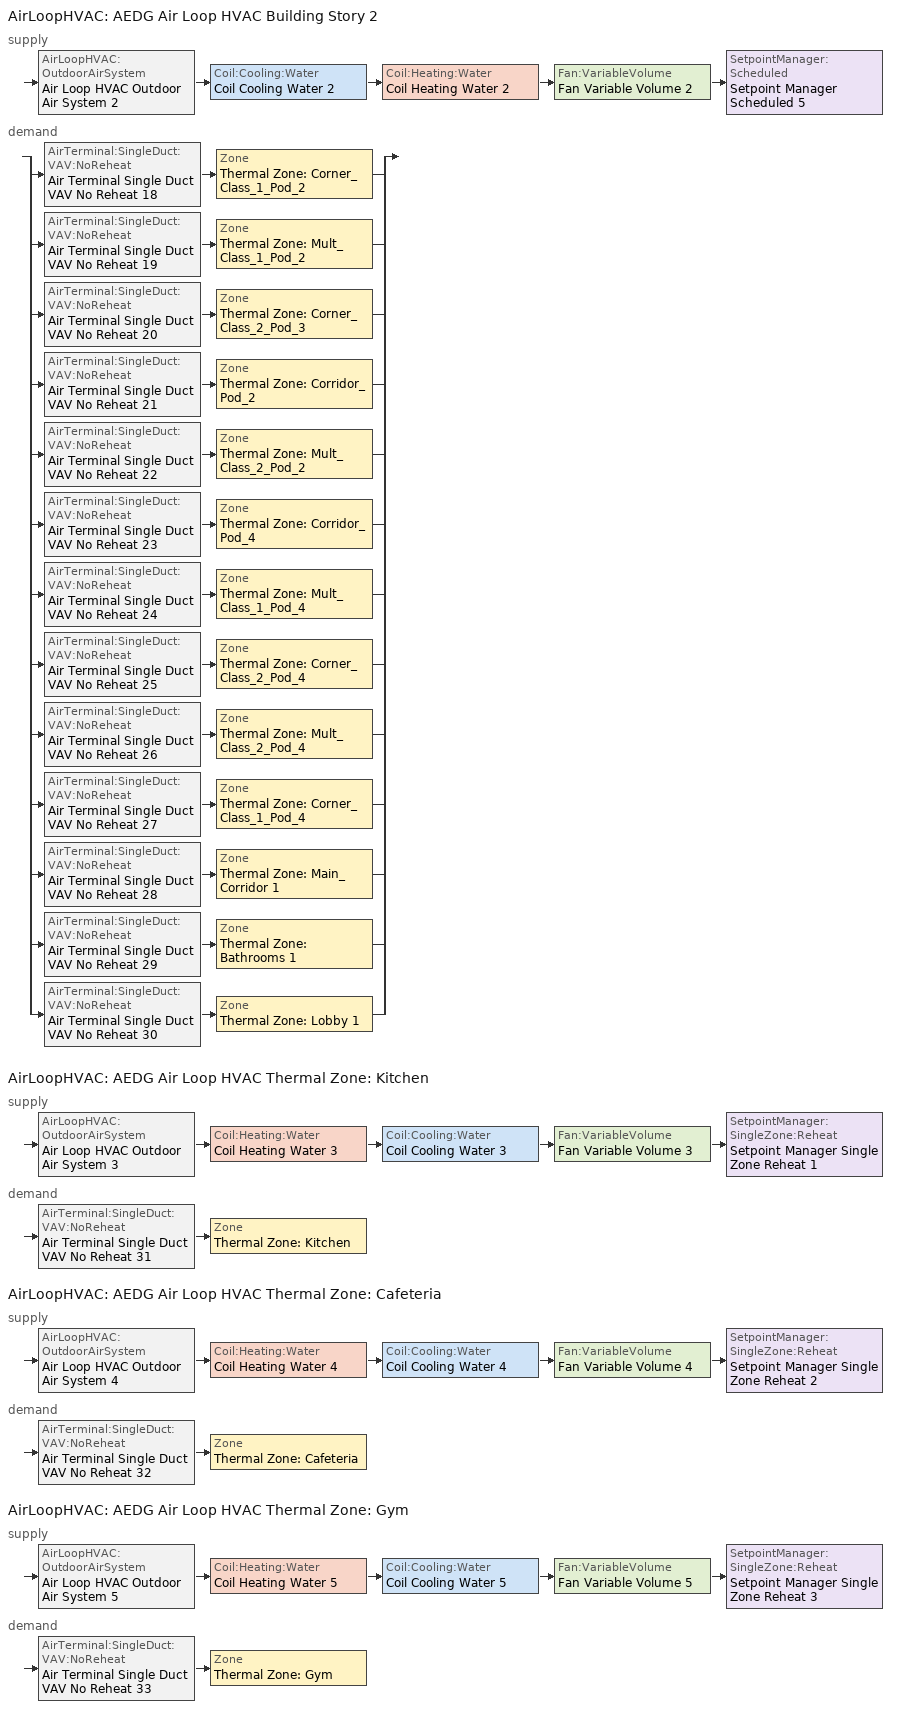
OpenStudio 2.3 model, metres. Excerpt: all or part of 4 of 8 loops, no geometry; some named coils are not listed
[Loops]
AirLoopHVAC 'AEDG Air Loop HVAC Building Story 2'
 supply: AirLoopHVAC:OutdoorAirSystem 'Air Loop HVAC Outdoor Air System 2' > Coil:Cooling:Water 'Coil Cooling Water 2' > Coil:Heating:Water 'Coil Heating Water 2' > Fan:VariableVolume 'Fan Variable Volume 2' > SetpointManager:Scheduled 'Setpoint Manager Scheduled 5'
 demand: split
  | AirTerminal:SingleDuct:VAV:NoReheat 'Air Terminal Single Duct VAV No Reheat 18' > Zone 'Thermal Zone: Corner_Class_1_Pod_2'
  | AirTerminal:SingleDuct:VAV:NoReheat 'Air Terminal Single Duct VAV No Reheat 19' > Zone 'Thermal Zone: Mult_Class_1_Pod_2'
  | AirTerminal:SingleDuct:VAV:NoReheat 'Air Terminal Single Duct VAV No Reheat 20' > Zone 'Thermal Zone: Corner_Class_2_Pod_3'
  | AirTerminal:SingleDuct:VAV:NoReheat 'Air Terminal Single Duct VAV No Reheat 21' > Zone 'Thermal Zone: Corridor_Pod_2'
  | AirTerminal:SingleDuct:VAV:NoReheat 'Air Terminal Single Duct VAV No Reheat 22' > Zone 'Thermal Zone: Mult_Class_2_Pod_2'
  | AirTerminal:SingleDuct:VAV:NoReheat 'Air Terminal Single Duct VAV No Reheat 23' > Zone 'Thermal Zone: Corridor_Pod_4'
  | AirTerminal:SingleDuct:VAV:NoReheat 'Air Terminal Single Duct VAV No Reheat 24' > Zone 'Thermal Zone: Mult_Class_1_Pod_4'
  | AirTerminal:SingleDuct:VAV:NoReheat 'Air Terminal Single Duct VAV No Reheat 25' > Zone 'Thermal Zone: Corner_Class_2_Pod_4'
  | AirTerminal:SingleDuct:VAV:NoReheat 'Air Terminal Single Duct VAV No Reheat 26' > Zone 'Thermal Zone: Mult_Class_2_Pod_4'
  | AirTerminal:SingleDuct:VAV:NoReheat 'Air Terminal Single Duct VAV No Reheat 27' > Zone 'Thermal Zone: Corner_Class_1_Pod_4'
  | AirTerminal:SingleDuct:VAV:NoReheat 'Air Terminal Single Duct VAV No Reheat 28' > Zone 'Thermal Zone: Main_Corridor 1'
  | AirTerminal:SingleDuct:VAV:NoReheat 'Air Terminal Single Duct VAV No Reheat 29' > Zone 'Thermal Zone: Bathrooms 1'
  | AirTerminal:SingleDuct:VAV:NoReheat 'Air Terminal Single Duct VAV No Reheat 30' > Zone 'Thermal Zone: Lobby 1'
AirLoopHVAC 'AEDG Air Loop HVAC Thermal Zone: Kitchen'
 supply: AirLoopHVAC:OutdoorAirSystem 'Air Loop HVAC Outdoor Air System 3' > Coil:Heating:Water 'Coil Heating Water 3' > Coil:Cooling:Water 'Coil Cooling Water 3' > Fan:VariableVolume 'Fan Variable Volume 3' > SetpointManager:SingleZone:Reheat 'Setpoint Manager Single Zone Reheat 1'
 demand: AirTerminal:SingleDuct:VAV:NoReheat 'Air Terminal Single Duct VAV No Reheat 31' > Zone 'Thermal Zone: Kitchen'
AirLoopHVAC 'AEDG Air Loop HVAC Thermal Zone: Cafeteria'
 supply: AirLoopHVAC:OutdoorAirSystem 'Air Loop HVAC Outdoor Air System 4' > Coil:Heating:Water 'Coil Heating Water 4' > Coil:Cooling:Water 'Coil Cooling Water 4' > Fan:VariableVolume 'Fan Variable Volume 4' > SetpointManager:SingleZone:Reheat 'Setpoint Manager Single Zone Reheat 2'
 demand: AirTerminal:SingleDuct:VAV:NoReheat 'Air Terminal Single Duct VAV No Reheat 32' > Zone 'Thermal Zone: Cafeteria'
AirLoopHVAC 'AEDG Air Loop HVAC Thermal Zone: Gym'
 supply: AirLoopHVAC:OutdoorAirSystem 'Air Loop HVAC Outdoor Air System 5' > Coil:Heating:Water 'Coil Heating Water 5' > Coil:Cooling:Water 'Coil Cooling Water 5' > Fan:VariableVolume 'Fan Variable Volume 5' > SetpointManager:SingleZone:Reheat 'Setpoint Manager Single Zone Reheat 3'
 demand: AirTerminal:SingleDuct:VAV:NoReheat 'Air Terminal Single Duct VAV No Reheat 33' > Zone 'Thermal Zone: Gym'
[Sizing:Zone] Zone Cooling Design Supply Air Temperature Input Method=SupplyAirTemperature; Zone Cooling Design Supply Air Temperature {C}=14; Zone Cooling Design Supply Air Temperature Difference {deltaC}=11.11; Zone Heating Design Supply Air Temperature Input Method=SupplyAirTemperature; Zone Heating Design Supply Air Temperature {C}=40; Zone Heating Design Supply Air Temperature Difference {deltaC}=11.11; Zone Cooling Design Supply Air Humidity Ratio {kg-H2O/kg-air}=0.0085; Zone Heating Design Supply Air Humidity Ratio {kg-H2O/kg-air}=0.008; Cooling Design Air Flow Method=DesignDay; Heating Design Air Flow Method=DesignDay; Account for Dedicated Outdoor Air System=No; Dedicated Outdoor Air System Control Strategy=NeutralSupplyAir; Dedicated Outdoor Air Low Setpoint Temperature for Design {C}=Autosize; Dedicated Outdoor Air High Setpoint Temperature for Design {C}=Autosize
Thermal Zone: Gym; Thermal Zone: Mult_Class_2_Pod_4; Thermal Zone: Bathrooms 1; Thermal Zone: Corridor_Pod_2; Thermal Zone: Corner_Class_1_Pod_4; Thermal Zone: Corner_Class_2_Pod_4; Thermal Zone: Mult_Class_1_Pod_4; Thermal Zone: Mult_Class_1_Pod_2; Thermal Zone: Lobby 1; Thermal Zone: Corner_Class_2_Pod_3; Thermal Zone: Corridor_Pod_4; Thermal Zone: Main_Corridor 1; Thermal Zone: Kitchen; Thermal Zone: Corner_Class_1_Pod_2; Thermal Zone: Cafeteria; Thermal Zone: Mult_Class_2_Pod_2
[Zone equipment]
Thermal Zone: Gym: Air Terminal Single Duct VAV No Reheat 33
Thermal Zone: Mult_Class_2_Pod_4: Air Terminal Single Duct VAV No Reheat 26, Zone HVAC Four Pipe Fan Coil 19
Thermal Zone: Bathrooms 1: Air Terminal Single Duct VAV No Reheat 29, Zone HVAC Four Pipe Fan Coil 29
Thermal Zone: Corridor_Pod_2: Air Terminal Single Duct VAV No Reheat 21, Zone HVAC Four Pipe Fan Coil 27
Thermal Zone: Corner_Class_1_Pod_4: Air Terminal Single Duct VAV No Reheat 27, Zone HVAC Four Pipe Fan Coil 15
Thermal Zone: Corner_Class_2_Pod_4: Air Terminal Single Duct VAV No Reheat 25, Zone HVAC Four Pipe Fan Coil 14
Thermal Zone: Mult_Class_1_Pod_4: Air Terminal Single Duct VAV No Reheat 24, Zone HVAC Four Pipe Fan Coil 26
Thermal Zone: Mult_Class_1_Pod_2: Air Terminal Single Duct VAV No Reheat 19, Zone HVAC Four Pipe Fan Coil 12
Thermal Zone: Lobby 1: Air Terminal Single Duct VAV No Reheat 30, Zone HVAC Four Pipe Fan Coil 20
Thermal Zone: Corner_Class_2_Pod_3: Air Terminal Single Duct VAV No Reheat 20, Zone HVAC Four Pipe Fan Coil 10
Thermal Zone: Corridor_Pod_4: Air Terminal Single Duct VAV No Reheat 23, Zone HVAC Four Pipe Fan Coil 25
Thermal Zone: Main_Corridor 1: Air Terminal Single Duct VAV No Reheat 28, Zone HVAC Four Pipe Fan Coil 23
Thermal Zone: Kitchen: Fan Zone Exhaust 1, Air Terminal Single Duct VAV No Reheat 31
Thermal Zone: Corner_Class_1_Pod_2: Air Terminal Single Duct VAV No Reheat 18, Zone HVAC Four Pipe Fan Coil 2
Thermal Zone: Cafeteria: Air Terminal Single Duct VAV No Reheat 32
Thermal Zone: Mult_Class_2_Pod_2: Air Terminal Single Duct VAV No Reheat 22, Zone HVAC Four Pipe Fan Coil 1
[SetpointManager:Scheduled]
Setpoint Manager Scheduled 5: Control Variable=Temperature; Schedule=AEDG DOAS Temperature Setpoint Schedule
[Fan:ZoneExhaust]
Fan Zone Exhaust 1: Availability Schedule=ZEDG K-12 Kitchen Exhaust Schedule; Fan Efficiency=0.6; Pressure Rise {Pa}=125; Maximum Flow Rate {m3/s}=1.65165; Flow Fraction Schedule=ZEDG K-12 Kitchen Flow Fraction Schedule; System Availability Manager Coupling Mode=Decoupled
[AirLoopHVAC] Design Supply Air Flow Rate {m3/s}=AutoSize
Name | Availability Schedule | Availability Manager
AEDG Air Loop HVAC Building Story 2 | AEDG K-12 Ventilation Schedule
AEDG Air Loop HVAC Thermal Zone: Kitchen | AEDG K-12 HVAC Availability Schedule | Availability Manager Night Cycle 1
AEDG Air Loop HVAC Thermal Zone: Cafeteria | AEDG K-12 HVAC Availability Schedule | Availability Manager Night Cycle 2
AEDG Air Loop HVAC Thermal Zone: Gym | AEDG K-12 HVAC Availability Schedule | Availability Manager Night Cycle 3
[Sizing:System] Design Outdoor Air Flow Rate {m3/s}=Autosize; Minimum System Air Flow Ratio=0.3; Preheat Design Temperature {C}=7; Preheat Design Humidity Ratio {kg-H2O/kg-Air}=0.008; Precool Design Temperature {C}=12.8; Precool Design Humidity Ratio {kg-H2O/kg-Air}=0.008; Central Cooling Design Supply Air Temperature {C}=12.8; Central Heating Design Supply Air Temperature {C}=40; Sizing Option=NonCoincident; Central Cooling Design Supply Air Humidity Ratio {kg-H2O/kg-Air}=0.0085; Central Heating Design Supply Air Humidity Ratio {kg-H2O/kg-Air}=0.008; Cooling Design Air Flow Method=DesignDay; Cooling Design Air Flow Rate {m3/s}=0; Heating Design Air Flow Method=DesignDay; Heating Design Air Flow Rate {m3/s}=0; System Outdoor Air Method=VentilationRateProcedure; Zone Maximum Outdoor Air Fraction=1; Cooling Supply Air Flow Rate Per Floor Area {m3/s-m2}=0.00996765; Cooling Fraction of Autosized Cooling Supply Air Flow Rate=1; Cooling Supply Air Flow Rate Per Unit Cooling Capacity {m3/s-W}=3.94755e-05; Heating Supply Air Flow Rate Per Floor Area {m3/s-m2}=0.00996765; Heating Fraction of Autosized Heating Supply Air Flow Rate=1; Heating Fraction of Autosized Cooling Supply Air Flow Rate=1; Heating Supply Air Flow Rate Per Unit Heating Capacity {m3/s-W}=3.15882e-05; Cooling Design Capacity Method=CoolingDesignCapacity; Cooling Design Capacity {W}=autosize; Cooling Design Capacity Per Floor Area {W/m2}=234.7; Fraction of Autosized Cooling Design Capacity=1; Heating Design Capacity Method=HeatingDesignCapacity; Heating Design Capacity {W}=autosize; Heating Design Capacity Per Floor Area {W/m2}=157; Fraction of Autosized Heating Design Capacity=1; Central Cooling Capacity Control Method=OnOff
Name | Type of Load to Size On | 100% Outdoor Air in Cooling | 100% Outdoor Air in Heating
AEDG Air Loop HVAC Building Story 2 | VentilationRequirement | Yes | Yes
AEDG Air Loop HVAC Thermal Zone: Kitchen; AEDG Air Loop HVAC Thermal Zone: Cafeteria; AEDG Air Loop HVAC Thermal Zone: Gym | Sensible | No | No
[Fan:VariableVolume] Availability Schedule=Always On Discrete; Fan Efficiency=0.6; Maximum Flow Rate {m3/s}=Autosize; Fan Power Minimum Flow Rate Input Method=FixedFlowRate; Fan Power Minimum Flow Fraction=0.6; Fan Power Minimum Air Flow Rate {m3/s}=0; Motor Efficiency=0.85; Motor In Airstream Fraction=1; Fan Power Coefficient 1=0.0407599; Fan Power Coefficient 2=0.088045; Fan Power Coefficient 3=-0.0729261; Fan Power Coefficient 4=0.94374; Fan Power Coefficient 5=0
Name | Pressure Rise {Pa}
Fan Variable Volume 2 | 1120
Fan Variable Volume 3; Fan Variable Volume 4; Fan Variable Volume 5 | 498
[Controller:OutdoorAir] Minimum Outdoor Air Flow Rate {m3/s}=autosize; Maximum Outdoor Air Flow Rate {m3/s}=autosize; Economizer Control Action Type=ModulateFlow; Economizer Maximum Limit Dry-Bulb Temperature {C}=28; Economizer Maximum Limit Enthalpy {J/kg}=64000; Economizer Minimum Limit Dry-Bulb Temperature {C}=-100; Lockout Type=NoLockout; Minimum Limit Type=FixedMinimum; High Humidity Control=No; Heat Recovery Bypass Control Type=BypassWhenOAFlowGreaterThanMinimum
Name | Economizer Control Type | Minimum Fraction of Outdoor Air Schedule | Maximum Fraction of Outdoor Air Schedule | Controller Mechanical Ventilation
Controller Outdoor Air 2 | NoEconomizer | Always On Discrete | Always On Discrete | Controller Mechanical Ventilation 2
Controller Outdoor Air 3 | DifferentialEnthalpy |  | AEDG K-12 Ventilation Schedule | Controller Mechanical Ventilation 3
Controller Outdoor Air 4 | DifferentialEnthalpy |  | AEDG K-12 Ventilation Schedule | Controller Mechanical Ventilation 4
Controller Outdoor Air 5 | DifferentialEnthalpy |  | AEDG K-12 Ventilation Schedule | Controller Mechanical Ventilation 5
[Controller:MechanicalVentilation] Availability Schedule=Always On Discrete; Demand Controlled Ventilation=Yes; System Outdoor Air Method=ZoneSum
Controller Mechanical Ventilation 2; Controller Mechanical Ventilation 3; Controller Mechanical Ventilation 4; Controller Mechanical Ventilation 5
[AirLoopHVAC:OutdoorAirSystem]
Name | Controller
Air Loop HVAC Outdoor Air System 2 | Controller Outdoor Air 2
Air Loop HVAC Outdoor Air System 3 | Controller Outdoor Air 3
Air Loop HVAC Outdoor Air System 4 | Controller Outdoor Air 4
Air Loop HVAC Outdoor Air System 5 | Controller Outdoor Air 5
[AirTerminal:SingleDuct:VAV:NoReheat] Availability Schedule=Always On Discrete; Maximum Air Flow Rate {m3/s}=autosize; Zone Minimum Air Flow Input Method=Constant; Constant Minimum Air Flow Fraction=0.3; Control For Outdoor Air=No
Air Terminal Single Duct VAV No Reheat 18; Air Terminal Single Duct VAV No Reheat 19; Air Terminal Single Duct VAV No Reheat 20; Air Terminal Single Duct VAV No Reheat 21; Air Terminal Single Duct VAV No Reheat 22; Air Terminal Single Duct VAV No Reheat 23; Air Terminal Single Duct VAV No Reheat 24; Air Terminal Single Duct VAV No Reheat 25; Air Terminal Single Duct VAV No Reheat 26; Air Terminal Single Duct VAV No Reheat 27; Air Terminal Single Duct VAV No Reheat 28; Air Terminal Single Duct VAV No Reheat 29; Air Terminal Single Duct VAV No Reheat 30; Air Terminal Single Duct VAV No Reheat 31; Air Terminal Single Duct VAV No Reheat 32; Air Terminal Single Duct VAV No Reheat 33
[SetpointManager:SingleZone:Reheat] Minimum Supply Air Temperature {C}=10; Maximum Supply Air Temperature {C}=50
Name | Control Zone
Setpoint Manager Single Zone Reheat 1 | Thermal Zone: Kitchen
Setpoint Manager Single Zone Reheat 2 | Thermal Zone: Cafeteria
Setpoint Manager Single Zone Reheat 3 | Thermal Zone: Gym
[AvailabilityManager:NightCycle] Control Type=CycleOnAny; Thermostat Tolerance {deltaC}=1; Cycling Run Time {s}=3600
Availability Manager Night Cycle 1; Availability Manager Night Cycle 2; Availability Manager Night Cycle 3
[Schedule:Ruleset]
Name | Default Day Schedule | Summer Design Day Schedule | Winter Design Day Schedule
ZEDG K-12 Kitchen Exhaust Schedule | ZEDG K-12 Kitchen Exhaust Schedule Weekday | ZEDG K-12 Kitchen Exhaust Schedule Summer Design Day | ZEDG K-12 Kitchen Exhaust Schedule Winter Design Day
ZEDG K-12 Kitchen Flow Fraction Schedule | ZEDG K-12 Kitchen Flow Fraction Schedule Weekday | ZEDG K-12 Kitchen Flow Fraction Schedule Summer Design Day | ZEDG K-12 Kitchen Flow Fraction Schedule Winter Design Day
AEDG K-12 Ventilation Schedule | AEDG K-12 Ventilation Schedule Weekday | AEDG K-12 Ventilation Schedule Summer Design Day | AEDG K-12 Ventilation Schedule Winter Design Day
AEDG K-12 HVAC Availability Schedule | AEDG K-12 HVAC Availability Schedule Weekday | AEDG K-12 HVAC Availability Schedule Summer Design Day | AEDG K-12 HVAC Availability Schedule Winter Design Day
AEDG DOAS Temperature Setpoint Schedule | AEDG DOAS Temperature Setpoint Schedule All Days
[Schedule:Day]
ZEDG K-12 Kitchen Exhaust Schedule Weekday; AEDG K-12 Ventilation Schedule Weekday; AEDG K-12 HVAC Availability Schedule Weekday: 6, 0, 0, 18, 0, 1, 24, 0, 0
ZEDG K-12 Kitchen Exhaust Schedule Winter Design Day; ZEDG K-12 Kitchen Exhaust Schedule Summer Design Day; ZEDG K-12 Kitchen Flow Fraction Schedule Winter Design Day; ZEDG K-12 Kitchen Flow Fraction Schedule Summer Design Day; AEDG K-12 Ventilation Schedule Winter Design Day; AEDG K-12 Ventilation Schedule Summer Design Day; AEDG K-12 HVAC Availability Schedule Winter Design Day; AEDG K-12 HVAC Availability Schedule Summer Design Day: 24, 0, 1
ZEDG K-12 Kitchen Exhaust Schedule Weekend; ZEDG K-12 Kitchen Flow Fraction Schedule Weekend; ZEDG K-12 Kitchen Flow Fraction Schedule Summer Weekday; AEDG K-12 Ventilation Schedule Weekend; AEDG K-12 HVAC Availability Schedule Weekend: 24, 0, 0
ZEDG K-12 Kitchen Exhaust Schedule Summer Weekday; AEDG K-12 Ventilation Schedule Summer Weekday; AEDG K-12 HVAC Availability Schedule Summer Weekday: 8, 0, 0, 13, 0, 1, 24, 0, 0
ZEDG K-12 Kitchen Flow Fraction Schedule Weekday: 6, 0, 0, 12, 0, 1, 24, 0, 0
AEDG DOAS Temperature Setpoint Schedule All Days: 24, 0, 20
[Schedule:Rule] Date Specification Type=DateRange; Start Day=1; End Day=31
Name | Schedule Ruleset | Rule Order | Day Schedule | Apply Sunday | Apply Saturday | Start Month | End Month | Apply Monday | Apply Tuesday | Apply Wednesday | Apply Thursday | Apply Friday
ZEDG K-12 Kitchen Exhaust Schedule Weekend Rule | ZEDG K-12 Kitchen Exhaust Schedule | 1 | ZEDG K-12 Kitchen Exhaust Schedule Weekend | Yes | Yes | 1 | 12
ZEDG K-12 Kitchen Exhaust Schedule Summer Weekday Rule | ZEDG K-12 Kitchen Exhaust Schedule | 0 | ZEDG K-12 Kitchen Exhaust Schedule Summer Weekday |  |  | 7 | 8 | Yes | Yes | Yes | Yes | Yes
ZEDG K-12 Kitchen Flow Fraction Schedule Weekend Rule | ZEDG K-12 Kitchen Flow Fraction Schedule | 1 | ZEDG K-12 Kitchen Flow Fraction Schedule Weekend | Yes | Yes | 1 | 12
ZEDG K-12 Kitchen Flow Fraction Schedule Summer Weekday Rule | ZEDG K-12 Kitchen Flow Fraction Schedule | 0 | ZEDG K-12 Kitchen Flow Fraction Schedule Summer Weekday |  |  | 7 | 8 | Yes | Yes | Yes | Yes | Yes
AEDG K-12 Ventilation Schedule Weekend Rule | AEDG K-12 Ventilation Schedule | 1 | AEDG K-12 Ventilation Schedule Weekend | Yes | Yes | 1 | 12
AEDG K-12 Ventilation Schedule Summer Weekday Rule | AEDG K-12 Ventilation Schedule | 0 | AEDG K-12 Ventilation Schedule Summer Weekday |  |  | 7 | 8 | Yes | Yes | Yes | Yes | Yes
AEDG K-12 HVAC Availability Schedule Weekend Rule | AEDG K-12 HVAC Availability Schedule | 1 | AEDG K-12 HVAC Availability Schedule Weekend | Yes | Yes | 1 | 12
AEDG K-12 HVAC Availability Schedule Summer Weekday Rule | AEDG K-12 HVAC Availability Schedule | 0 | AEDG K-12 HVAC Availability Schedule Summer Weekday |  |  | 7 | 8 | Yes | Yes | Yes | Yes | Yes
[Schedule:Constant]
Always On Discrete: Value=1
